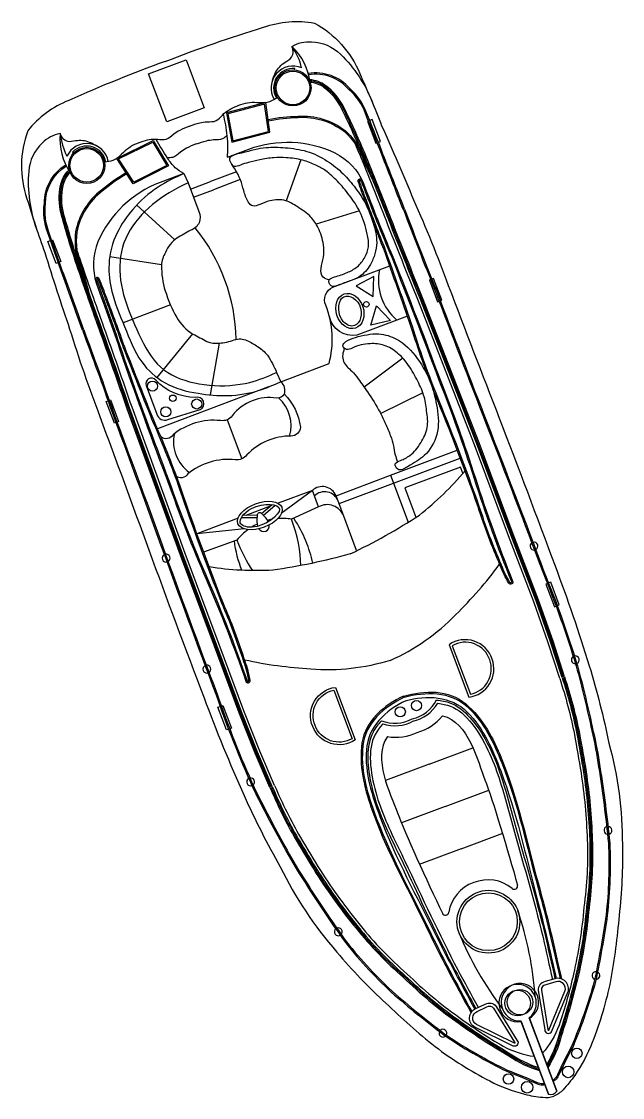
# Model space of a CAD drawing. Header units: metres. Extents: x 325581 to 326861, y 1810568 to 1812736.
# Drawn here: x 326537.1 to 326620.9, y 1811781.6 to 1811931.5 of the extents above; entities that cross this region are included whole.
import ezdxf

# ---------------------------------------------------------------- set-up
doc = ezdxf.new("R2010")
doc.units = ezdxf.units.M

msp = doc.modelspace()

# ---------------------------------------------------------------- linework, layer by layer
at = {"color": 32, "true_color": 0xcd6928}
for p, q in [((326575.22, 1811924.77), (326575.24, 1811924.95)), ((326544.39, 1811913.19), (326544.26, 1811913.31)), ((326576.09, 1811912.24), (326574.04, 1811906.53)), ((326567.13, 1811910.57), (326563.48, 1811909.2)), ((326560.69, 1811908.15), (326563.48, 1811909.2)), ((326567.63, 1811909.48), (326563.9, 1811908.08)), ((326561.12, 1811907.03), (326563.9, 1811908.08)), ((326558.49, 1811901.09), (326553.19, 1811905.92)), ((326584.25, 1811905.15), (326578.22, 1811903.27)), ((326556.67, 1811897.63), (326549.44, 1811898.7)), ((326557.89, 1811892.04), (326551.29, 1811889.51)), ((326560.98, 1811887.98), (326556.01, 1811881.9)), ((326564.67, 1811886.69), (326563.43, 1811879.48)), ((326590.31, 1811884.6), (326584.91, 1811880.55)), ((326571.59, 1811880.6), (326556.08, 1811874.77)), ((326593.09, 1811879.79), (326587.22, 1811876.88)), ((326565.8, 1811876.01), (326567.85, 1811870.55)), ((326588.58, 1811868.29), (326597.89, 1811871.78)), ((326589, 1811867.17), (326598.32, 1811870.67)), ((326577.69, 1811866.17), (326572.9, 1811864.37)), ((326577.69, 1811866.17), (326573.35, 1811862.94)), ((326578.56, 1811863.86), (326577.69, 1811866.17)), ((326571.81, 1811863.96), (326568.42, 1811862.69)), ((326570.61, 1811862.94), (326572.07, 1811864.19)), ((326570.84, 1811862.67), (326572.5, 1811864.09)), ((326567.32, 1811862.28), (326561.58, 1811860.12)), ((326570, 1811862.35), (326567.76, 1811862.33)), ((326570, 1811862.71), (326568, 1811862.68)), ((326568.21, 1811860.79), (326561.58, 1811860.12)), ((326593.99, 1811828.01), (326600.08, 1811830.3)), ((326593.99, 1811828.01), (326587.89, 1811825.72)), ((326596.2, 1811822.11), (326602.28, 1811824.4)), ((326596.2, 1811822.11), (326590.13, 1811819.83)), ((326598.42, 1811816.21), (326604.24, 1811818.4)), ((326598.42, 1811816.21), (326592.6, 1811814.03))]:
    msp.add_line(p, q, dxfattribs=at)
for points in [[(326557.18, 1811925.96, -0.01736), (326570.89, 1811930.74, -0.12634), (326577.99, 1811931.31, -0.172899), (326584.3, 1811924.26, -0.013884), (326587.35, 1811917, -0.008973), (326591.8, 1811906.67, -0.01509), (326596.65, 1811894.75, 0.002245), (326603.75, 1811876.24, -0.003342), (326611.53, 1811855.65, -0.016984), (326616.3, 1811841.71, -0.024546), (326619.04, 1811830.93, -0.067942), (326620.92, 1811816.79, -0.033948), (326620.47, 1811806.93, -0.022001), (326619.28, 1811797.85, -0.042872), (326616.72, 1811789.23, -0.059514), (326614.27, 1811784.64, -0.046364), (326612.65, 1811782.64, -0.104882), (326611.38, 1811781.73, -0.104882)], [(326574.85, 1811928.04, -0.164393), (326577.56, 1811928.69, -0.188684), (326581.61, 1811926.97, -0.10758), (326586.06, 1811920.23)], [(326557.18, 1811925.96, 0.01736), (326543.72, 1811920.53, 0.12634), (326538, 1811916.29, 0.172899), (326537.89, 1811906.82, 0.013884), (326540.38, 1811899.35, 0.008973), (326543.84, 1811888.65, 0.01509), (326548.04, 1811876.49, -0.002245), (326554.88, 1811857.88, 0.003342), (326562.58, 1811837.26, 0.016984), (326568.18, 1811823.63, 0.024546), (326573.22, 1811813.71, 0.067942), (326581.11, 1811801.83, 0.033948), (326587.94, 1811794.71, 0.022001), (326594.81, 1811788.65, 0.042872), (326602.42, 1811783.86, 0.059514), (326607.28, 1811782.02, 0.046364), (326609.82, 1811781.58, 0.104882), (326611.38, 1811781.73, 0.104882)], [(326590.56, 1811905.36, -0.002942), (326587.34, 1811913.57, 0.002013), (326585.25, 1811918.78, 0.130442), (326582.91, 1811922.17, 0.261246), (326577.13, 1811924.27, 0.209197)], [(326590.39, 1811905.29, -0.002941), (326587.17, 1811913.5, 0.002014), (326585.09, 1811918.72, 0.130992), (326582.79, 1811922.05, 0.261832), (326577.15, 1811924.09, 0.261832)], [(326612.85, 1811840.18), (326611.25, 1811845.16), (326609.23, 1811850.88), (326605.7, 1811860.09), (326600.94, 1811872.78), (326593.06, 1811893.03, -0.002601), (326588.67, 1811903.99, 0.004411), (326584.94, 1811913.3, 0.013009), (326582.08, 1811919.59, 0.113396), (326579.56, 1811922.58, 0.146005), (326577.32, 1811923.4, 1.595219)], [(326612.68, 1811840.13), (326611.08, 1811845.11), (326609.07, 1811850.82), (326605.54, 1811860.03), (326600.77, 1811872.71), (326592.9, 1811892.97, -0.002601), (326588.5, 1811903.92, 0.004411), (326584.78, 1811913.23, 0.013003), (326581.92, 1811919.51, 0.113337), (326579.45, 1811922.44, 0.144821), (326577.35, 1811923.22, 0.138987)], [(326612.52, 1811840.07), (326610.91, 1811845.05), (326608.9, 1811850.76), (326605.37, 1811859.97), (326600.61, 1811872.65), (326592.73, 1811892.9, -0.002601), (326588.34, 1811903.86, 0.00441), (326584.61, 1811913.17, 0.012997), (326581.76, 1811919.43, 0.113276), (326579.35, 1811922.3, 0.142458), (326577.37, 1811923.04, 0.142458)], [(326571.52, 1811917.87, -0.043195), (326575.69, 1811918.32, -0.183415), (326582.26, 1811916.32, -0.094511), (326584.59, 1811913.22)], [(326571.55, 1811917.69, -0.043334), (326575.7, 1811918.15, -0.18333), (326582.15, 1811916.19, -0.123985), (326584.89, 1811912.05, 0.015377), (326586.36, 1811908.86)], [(326542.52, 1811915.9, 0.164393), (326540.05, 1811914.6, 0.188684), (326538.13, 1811910.64, 0.10758), (326539.22, 1811902.63)], [(326565.84, 1811912.61), (326568.85, 1811913.74, -0.202722), (326580.83, 1811913.21, -0.178768), (326584.82, 1811908.96, 0.010028), (326588.91, 1811898.72, -0.005356), (326595.45, 1811881.74, -0.016605), (326600.42, 1811867.89, 0.018921), (326605.62, 1811853.53, -0.925873), (326605.09, 1811853.24, -0.041202), (326603.9, 1811855.69, -0.024461), (326600.8, 1811863.88, 0.012888), (326594.78, 1811879.63, -0.019359), (326591.48, 1811888.94, 0.002375), (326587.68, 1811899.71, -0.006386), (326585.07, 1811906.49, -0.013656), (326584.08, 1811909.23, -0.862706), (326584.57, 1811909.48, 0.648089)], [(326612.18, 1811839.96), (326610.57, 1811844.94), (326608.57, 1811850.63), (326605.04, 1811859.84), (326600.28, 1811872.52), (326592.4, 1811892.77, -0.002601), (326588.01, 1811903.73, 0.00441), (326584.29, 1811913.03, 0.002867), (326583.69, 1811914.42, 0.002867)], [(326545.63, 1811888.48, 0.002942), (326542.65, 1811896.78, -0.002013), (326540.79, 1811902.08, -0.130442), (326540.32, 1811906.17, -0.261246), (326543.29, 1811911.55, -0.209197)], [(326545.8, 1811888.54, 0.002941), (326542.82, 1811896.84, -0.002014), (326540.95, 1811902.14, -0.130992), (326540.49, 1811906.16, -0.261832), (326543.38, 1811911.4, -0.261832)], [(326571.78, 1811824.75), (326569.7, 1811829.56), (326567.46, 1811835.18), (326564.04, 1811844.44), (326559.28, 1811857.12), (326551.87, 1811877.55, 0.002601), (326547.96, 1811888.69, -0.004411), (326544.63, 1811898.16, -0.013009), (326542.64, 1811904.77, -0.113396), (326542.57, 1811908.68, -0.146005), (326543.71, 1811910.78, -1.595219)], [(326571.94, 1811824.82), (326569.87, 1811829.62), (326567.62, 1811835.24), (326564.21, 1811844.5), (326559.44, 1811857.19), (326552.03, 1811877.61, 0.002601), (326548.13, 1811888.75, -0.004411), (326544.8, 1811898.21, -0.013003), (326542.81, 1811904.82, -0.113337), (326542.74, 1811908.65, -0.144821), (326543.81, 1811910.62, -0.138987)], [(326572.1, 1811824.89), (326570.03, 1811829.69), (326567.79, 1811835.31), (326564.38, 1811844.56), (326559.61, 1811857.25), (326552.2, 1811877.67, 0.002601), (326548.29, 1811888.81, -0.00441), (326544.97, 1811898.27, -0.012997), (326542.98, 1811904.86, -0.113276), (326542.92, 1811908.61, -0.142458), (326543.91, 1811910.47, -0.142458)], [(326551.72, 1811910.43, 0.043195), (326548.28, 1811908.03, 0.183415), (326544.66, 1811902.19, 0.094511), (326544.95, 1811898.33)], [(326551.82, 1811910.28, 0.043334), (326548.39, 1811907.89, 0.18333), (326544.83, 1811902.17, 0.123985), (326545.49, 1811897.24, -0.015377), (326546.49, 1811893.88)], [(326559.75, 1811910.32), (326556.45, 1811909.08, 0.202722), (326547.78, 1811900.8, 0.178768), (326547.58, 1811894.97, -0.010028), (326551.24, 1811884.57, 0.005356), (326557.5, 1811867.48, 0.016605), (326562.89, 1811853.78, -0.018921), (326568.43, 1811839.56, 0.925873), (326569.02, 1811839.68, 0.041202), (326568.31, 1811842.31, 0.024461), (326565.24, 1811850.51, -0.012888), (326559.4, 1811866.34, 0.019359), (326555.75, 1811875.51, -0.002375), (326551.52, 1811886.12, 0.006386), (326549.02, 1811892.95, 0.013656), (326547.96, 1811895.66, 0.862706), (326547.42, 1811895.52, -0.648089)], [(326559.75, 1811910.32), (326560.35, 1811909.04), (326561.88, 1811905.04, -0.448043), (326560.72, 1811902.43, 0.025561), (326558.81, 1811901.33, 0.15676), (326557.23, 1811899.35, 0.144288), (326556.66, 1811897.54, 0.079427), (326557.17, 1811893.98, 0.054179), (326558.77, 1811890.29, 0.127294), (326561.03, 1811887.95, -0.025195), (326562.98, 1811886.91, 0.112656), (326564.69, 1811886.69, 0.061652), (326566.8, 1811887.14, -0.222278), (326568.57, 1811887.04, -0.049109), (326570.06, 1811886.21, -0.09997), (326571.42, 1811885, -0.045992), (326572.71, 1811882.62), (326573.28, 1811881.32)], [(326584.42, 1811909.39, -0.016488), (326584.65, 1811908.9, 0.010023), (326588.75, 1811898.66, -0.005356), (326595.29, 1811881.68, -0.016607), (326600.25, 1811867.83, 0.018921), (326605.45, 1811853.46, 0.01143), (326605.45, 1811853.45, -0.913283), (326605.24, 1811853.33, -0.041174), (326604.06, 1811855.75, -0.024478), (326600.97, 1811863.93, 0.012889), (326594.94, 1811879.7, -0.019362), (326591.65, 1811888.99, 0.002377), (326587.85, 1811899.77, -0.006391), (326585.24, 1811906.56, -0.013664), (326584.25, 1811909.29, 0.000701), (326584.25, 1811909.29, -0.819976), (326584.42, 1811909.39, -0.819976)], [(326590.39, 1811905.3, 0.006424), (326594.81, 1811894, 0.002217), (326601.9, 1811875.52, -0.003368), (326609.82, 1811854.8, -0.024633), (326614.49, 1811841.65, -0.015038), (326616.65, 1811832.68, -0.025461), (326617.61, 1811827.63, -0.013839), (326618.98, 1811817, -0.040238), (326618.64, 1811806.99, -0.016715), (326617.01, 1811797.76, -0.029693), (326613.88, 1811788.74, 0.015234), (326611.86, 1811784.71, -0.134036), (326611.42, 1811784.12, -0.024879), (326611.2, 1811783.95, -0.024879)], [(326590.56, 1811905.36, 0.006425), (326594.98, 1811894.06, 0.002217), (326602.06, 1811875.59, -0.003368), (326609.98, 1811854.87, -0.024633), (326614.66, 1811841.7, -0.015037), (326616.82, 1811832.71, -0.025439), (326617.79, 1811827.65, -0.013843), (326619.16, 1811817.01, -0.040266), (326618.82, 1811806.97, -0.016729), (326617.18, 1811797.71, -0.029739), (326614.04, 1811788.67, 0.01525), (326612.03, 1811784.64, -0.132389), (326611.53, 1811783.99, -0.028442), (326611.27, 1811783.78, -0.028442)], [(326572.43, 1811825.03), (326570.36, 1811829.83), (326568.12, 1811835.44), (326564.71, 1811844.69), (326559.94, 1811857.37), (326552.54, 1811877.79, 0.002601), (326548.63, 1811888.93, -0.00441), (326545.3, 1811898.38, -0.002867), (326544.84, 1811899.82, -0.002867)], [(326573.28, 1811881.32), (326580.02, 1811883.86, 0.158322), (326579.57, 1811891.97, -0.417676), (326580.54, 1811894.48), (326588.48, 1811897.46)], [(326547.6, 1811895.55, 0.016488), (326547.75, 1811895.03, -0.010023), (326551.41, 1811884.63, 0.005356), (326557.67, 1811867.54, 0.016607), (326563.05, 1811853.86, -0.018921), (326568.6, 1811839.61, -0.01143), (326568.6, 1811839.61, 0.913283), (326568.84, 1811839.65, 0.041174), (326568.14, 1811842.26, 0.024478), (326565.08, 1811850.45, -0.012889), (326559.23, 1811866.28, 0.019362), (326555.59, 1811875.44, -0.002377), (326551.35, 1811886.06, 0.006391), (326548.85, 1811892.89, 0.013664), (326547.8, 1811895.59, -0.000701), (326547.8, 1811895.59, 0.819976), (326547.6, 1811895.55, 0.819976)], [(326590.95, 1811890.47), (326583.89, 1811887.81, -0.406088), (326580.07, 1811890.39)], [(326545.63, 1811888.48, -0.006425), (326549.75, 1811877.07, -0.002217), (326556.58, 1811858.5, 0.003368), (326564.26, 1811837.69, 0.024633), (326569.41, 1811824.7, 0.015037), (326573.7, 1811816.51, 0.025439), (326576.31, 1811812.07, 0.013843), (326582.29, 1811803.16, 0.040266), (326589.16, 1811795.82, 0.016729), (326596.48, 1811789.94, 0.029739), (326604.8, 1811785.2, -0.01525), (326608.97, 1811783.49, 0.132389), (326609.78, 1811783.33, 0.028442), (326610.11, 1811783.35, 0.028442)], [(326545.8, 1811888.54, -0.006424), (326549.91, 1811877.13, -0.002217), (326556.75, 1811858.56, 0.003368), (326564.43, 1811837.75, 0.024633), (326569.57, 1811824.77, 0.015038), (326573.86, 1811816.6, 0.025461), (326576.46, 1811812.16, 0.013839), (326582.43, 1811803.27, 0.040238), (326589.28, 1811795.96, 0.016715), (326596.58, 1811790.08, 0.029693), (326604.87, 1811785.36, -0.015234), (326609.05, 1811783.65, 0.134036), (326609.77, 1811783.5, 0.024879), (326610.04, 1811783.52, 0.024879)], [(326573.28, 1811881.32, -0.291269), (326573.75, 1811879.58, -0.299867), (326572.73, 1811879.03, 0.273478), (326566.52, 1811876.58, -0.28657), (326564.88, 1811875.9, 0.198759), (326558.27, 1811873.92, -0.45148), (326556.57, 1811873.62, -1.463971)], [(326573.76, 1811879.61, -0.164009), (326576.02, 1811874.98, -0.407559), (326574.71, 1811873.75, 0.20466), (326568.57, 1811871.12, -0.28657), (326566.93, 1811870.45, 0.198759), (326560.32, 1811868.47, -0.45148), (326558.62, 1811868.17, -1.463971)], [(326582.97, 1811857.33, 0.033687), (326592.62, 1811862.73, 0.051879), (326598.98, 1811868.91, 1.92312)], [(326581.28, 1811864.68), (326580.99, 1811865.43, 0.516839), (326577.69, 1811866.17, 0.282905)], [(326582.06, 1811862.6), (326581.28, 1811864.68, 0.545737), (326577.98, 1811865.39, 0.282905)], [(326583.86, 1811857.8), (326582.06, 1811862.6, 0.462925), (326578.56, 1811863.86), (326574.77, 1811862.17)], [(326582.97, 1811857.33, -0.033687), (326572.16, 1811855.04, -0.051879), (326563.3, 1811855.5, -1.92312)], [(326588.55, 1811842.48, 0.096403), (326597.68, 1811848.85, 0.040538), (326603.81, 1811855.89, 1.92312)], [(326596.76, 1811844.66), (326599.51, 1811837.36, 0.483063), (326602.76, 1811842.66, 0.50024), (326596.76, 1811844.66, 0.418424)], [(326588.55, 1811842.48, -0.096403), (326577.49, 1811841.26, -0.040538), (326568.24, 1811842.52, -1.92312)], [(326612.18, 1811839.96, -0.031581), (326614.23, 1811832.15, -0.00492), (326615.16, 1811826.82, -0.028426), (326616.02, 1811817.48, -0.042959), (326615.56, 1811808.07, -0.035411), (326614.1, 1811798.75, -0.028829), (326612.09, 1811791.64, -0.092336), (326609.79, 1811787.73, -0.080328)], [(326612.52, 1811840.07, -0.031588), (326614.58, 1811832.22, -0.004924), (326615.51, 1811826.87, -0.028433), (326616.37, 1811817.49, -0.042917), (326615.91, 1811808.03, -0.035379), (326614.45, 1811798.67, -0.02413), (326612.05, 1811790.2, -0.075408), (326610.37, 1811786.17, -0.075408)], [(326612.68, 1811840.12, -0.031592), (326614.75, 1811832.25, -0.004926), (326615.69, 1811826.9, -0.028436), (326616.55, 1811817.5, -0.042895), (326616.09, 1811808.01, -0.035363), (326614.62, 1811798.63, -0.024111), (326612.22, 1811790.15, -0.077658), (326610.45, 1811785.96, -0.077658)], [(326612.85, 1811840.18, -0.031596), (326614.93, 1811832.28, -0.004928), (326615.87, 1811826.93, -0.02844), (326616.73, 1811817.5, -0.042875), (326616.27, 1811807.99, -0.035347), (326614.79, 1811798.59, -0.024093), (326612.39, 1811790.1, -0.079837), (326610.53, 1811785.75)], [(326580.93, 1811838.71), (326583.68, 1811831.41, -0.483063), (326577.74, 1811833.26, -0.50024), (326580.93, 1811838.71, -0.418424)], [(326571.78, 1811824.75, 0.031596), (326575.41, 1811817.44, 0.004928), (326578.23, 1811812.79, 0.02844), (326583.79, 1811805.13, 0.042875), (326590.41, 1811798.27, 0.035347), (326597.7, 1811792.17, 0.024093), (326605.1, 1811787.36, 0.079837), (326609.37, 1811785.31)], [(326571.94, 1811824.81, 0.031592), (326575.57, 1811817.53, 0.004926), (326578.38, 1811812.88, 0.028436), (326583.93, 1811805.24, 0.042895), (326590.52, 1811798.4, 0.035363), (326597.8, 1811792.31, 0.024111), (326605.2, 1811787.51, 0.077658), (326609.29, 1811785.52, 0.077658)], [(326572.1, 1811824.88, 0.031588), (326575.72, 1811817.62, 0.004924), (326578.53, 1811812.98, 0.028433), (326584.07, 1811805.35, 0.042917), (326590.64, 1811798.53, 0.035379), (326597.91, 1811792.46, 0.02413), (326605.29, 1811787.66, 0.075408), (326609.21, 1811785.73, 0.075408)], [(326572.43, 1811825.02, 0.031581), (326576.03, 1811817.8, 0.00492), (326578.83, 1811813.17, 0.028426), (326584.34, 1811805.57, 0.042959), (326590.88, 1811798.79, 0.035411), (326598.11, 1811792.75, 0.028829), (326604.31, 1811788.71, 0.092336), (326608.62, 1811787.29, 0.080328)], [(326611.5, 1811798.1), (326610.14, 1811797.7, 0.382221), (326609.19, 1811796.46), (326610.1, 1811791.02, 0.786544), (326611.04, 1811790.71), (326613.34, 1811796.21, 0.616464), (326611.5, 1811798.1, 3.844907)], [(326600.5, 1811793.97), (326601.8, 1811794.56, -0.382221), (326603.32, 1811794.25), (326606.22, 1811789.56, -0.786544), (326605.71, 1811788.71), (326600.36, 1811791.34, -0.616464), (326600.5, 1811793.97, -3.844907)]]:
    msp.add_lwpolyline(points, format="xyb", dxfattribs=at)
for points in [[(326560.08, 1811926.19), (326562.6, 1811919.48), (326557.38, 1811917.52), (326554.86, 1811924.22)], [(326565.72, 1811918.79), (326566.44, 1811914.69), (326571.78, 1811916.08), (326571.18, 1811920.25)], [(326565.92, 1811918.66), (326566.58, 1811914.91), (326571.58, 1811916.21), (326571.03, 1811920.02)], [(326555.48, 1811914.94), (326557.64, 1811911.39), (326552.71, 1811908.91), (326550.41, 1811912.44)], [(326555.42, 1811914.71), (326557.39, 1811911.46), (326552.77, 1811909.14), (326550.67, 1811912.37)], [(326586.17, 1811893.19), (326586.28, 1811896), (326583.79, 1811894.68)], [(326586.65, 1811891.9), (326588.58, 1811889.85), (326585.85, 1811889.2)]]:
    msp.add_lwpolyline(points, close=True, dxfattribs=at)
for points in [[(326585.51, 1811917.67), (326585.4, 1811917.62), (326586.55, 1811914.56), (326586.73, 1811914.63)], [(326586.89, 1811914.69), (326587.19, 1811914.81), (326586.04, 1811917.86), (326585.68, 1811917.73)], [(326541.33, 1811901.06), (326541.44, 1811901.11), (326542.59, 1811898.05), (326542.41, 1811897.98)], [(326542.25, 1811897.92), (326541.95, 1811897.81), (326540.8, 1811900.87), (326541.16, 1811901)], [(326594.18, 1811895.55), (326594.01, 1811895.49), (326595.15, 1811892.47), (326595.36, 1811892.55)], [(326595.53, 1811892.61), (326595.74, 1811892.69), (326594.6, 1811895.71), (326594.35, 1811895.62)], [(326550.29, 1811875.61), (326550.08, 1811875.53), (326548.94, 1811878.56), (326549.2, 1811878.65)], [(326549.36, 1811878.71), (326549.53, 1811878.78), (326550.67, 1811875.75), (326550.46, 1811875.67)], [(326580.99, 1811865.43), (326588.58, 1811868.29), (326591.04, 1811861.73)], [(326598.68, 1811868.56), (326598.35, 1811869.42), (326590.6, 1811866.51), (326592.14, 1811862.42)], [(326581.41, 1811864.32), (326589, 1811867.17)], [(326567.17, 1811859.25), (326562.52, 1811857.57)], [(326610.47, 1811853.2), (326610.25, 1811853.12), (326611.44, 1811849.96), (326611.68, 1811850.05)], [(326611.84, 1811850.11), (326612.13, 1811850.22), (326610.94, 1811853.38), (326610.63, 1811853.27)], [(326566, 1811832.89), (326565.71, 1811832.78), (326564.52, 1811835.94), (326564.83, 1811836.06)], [(326565, 1811836.12), (326565.21, 1811836.2), (326566.4, 1811833.04), (326566.16, 1811832.95)], [(326610.61, 1811782), (326606.77, 1811792.22)], [(326606.8, 1811792.14), (326610.61, 1811782)], [(326611.77, 1811782.44), (326607.93, 1811792.66)], [(326607.96, 1811792.58), (326611.77, 1811782.44)]]:
    msp.add_lwpolyline(points, dxfattribs=at)
for points in [[(326562.06, 1811877.43, 0.917705), (326561.39, 1811879.14, -0.209704), (326555.86, 1811881.53, 0.850912), (326554.49, 1811880.77), (326555.99, 1811876.78, 0.435659), (326557.54, 1811876.03)], [(326597.2, 1811844.52), (326599.74, 1811837.76, 0.460147), (326602.42, 1811842.55, 0.47706)], [(326580.7, 1811838.32), (326583.24, 1811831.56, -0.460147), (326578.07, 1811833.39, -0.47706)], [(326611.63, 1811797.68), (326610.24, 1811797.26, 0.383069), (326609.63, 1811796.51), (326610.55, 1811791.01, 0.853636), (326610.65, 1811790.93), (326612.92, 1811796.37, 0.613527)], [(326600.68, 1811793.56), (326602, 1811794.17, -0.383069), (326602.96, 1811794), (326605.89, 1811789.26, -0.853636), (326605.86, 1811789.13), (326600.57, 1811791.73, -0.613527)]]:
    msp.add_lwpolyline(points, format="xyb", close=True, dxfattribs=at)
for centre, radius in [((326574.98, 1811922.27), 2.52), ((326574.98, 1811922.27), 2.34), ((326546.23, 1811911.47), 2.52), ((326546.23, 1811911.47), 2.34), ((326585.22, 1811892.1), 0.377), ((326555.39, 1811880.71), 0.703), ((326558.22, 1811879.01), 0.455), ((326561.56, 1811878.21), 0.703), ((326557.24, 1811877.12), 0.703), ((326592.22, 1811836.17), 0.706), ((326589.95, 1811835.31), 0.706), ((326602.24, 1811806.05), 4.38), ((326602.24, 1811806.05), 4.38), ((326602.24, 1811806.05), 4.03), ((326602.24, 1811806.05), 4.03), ((326606.31, 1811794.71), 1.78), ((326606.64, 1811794.83), 1.78), ((326614.57, 1811787.71), 0.724), ((326613.36, 1811785.12), 0.806), ((326605.04, 1811784.13), 0.724), ((326607.65, 1811782.97), 0.806)]:
    msp.add_circle(centre, radius, dxfattribs=at)
for centre, radius, start, end in [((326569.3, 1811922.11), 8.12, 6.5885, 46.9241), ((326568.27, 1811923.27), 8.12, 12.7182, 35.9507), ((326574.98, 1811922.27), 3.05, 66.3654, 211.267), ((326574.98, 1811922.27), 2.7, 84.3171, 211.267), ((326550.6, 1811915.08), 8.12, 174.2615, 214.5972), ((326550.61, 1811916.64), 8.12, 185.2349, 208.4675), ((326546.23, 1811911.47), 3.05, 9.9186, 154.8202), ((326546.23, 1811911.47), 2.7, 9.9186, 136.8685), ((326541.3, 1811886.56), 25.79, 1.4923, 38.9649), ((326594.13, 1811895.44), 7.22, 168.0614, 229.9489), ((326569.54, 1811875.19), 5.18, 343.7929, 47.997), ((326563.51, 1811872.93), 5.18, 167.2173, 235.3648), ((326572.81, 1811861.98), 2.87, 168.9974, 196.6375), ((326570.36, 1811862.67), 0.384, 20.5928, 200.5928), ((326568.96, 1811860.54), 2.87, 26.1954, 52.1882), ((326573.52, 1811854.07), 8.19, 100.5419, 104.7819), ((326573.52, 1811854.07), 8.19, 81.2178, 94.5688), ((326573.52, 1811854.07), 8.19, 126.027, 140.7828), ((326573.52, 1811854.07), 8.19, 115.4953, 121.8346), ((326572.81, 1811861.98), 2.87, 204.2081, 204.4774), ((326570.9, 1811861.23), 0.8, 211.3951, 9.7407), ((326568.96, 1811860.54), 2.87, 16.7083, 16.9776), ((326608.6, 1811858.4), 0.548, 124.3822, 276.9628), ((326608.6, 1811858.4), 0.548, 295.6229, 105.722), ((326557.29, 1811856.73), 0.548, 116.6882, 283.1906), ((326557.29, 1811856.73), 0.548, 301.8148, 98.064), ((326614.36, 1811842.55), 0.548, 120.9779, 273.2535), ((326614.36, 1811842.55), 0.548, 291.9124, 102.319), ((326562.98, 1811841.26), 0.548, 115.4636, 285.5627), ((326562.98, 1811841.26), 0.548, 304.2229, 96.8034), ((326590.59, 1811839.2), 4.96, 281.8813, 333.0884), ((326590.59, 1811839.2), 5.31, 281.8813, 329.631), ((326589.18, 1811838.67), 4.96, 248.0973, 299.3044), ((326589.18, 1811838.67), 5.31, 251.5546, 299.3044), ((326590.6, 1811838.91), 6.69, 284.8664, 321.4687), ((326589.35, 1811838.44), 6.69, 259.717, 296.3193), ((326569.08, 1811825.54), 0.548, 307.9322, 100.2078), ((326569.08, 1811825.54), 0.548, 118.8667, 289.2733), ((326618.91, 1811818.78), 0.548, 108.9394, 263.5736), ((326618.91, 1811818.78), 0.548, 282.2087, 90.3044), ((326601.9, 1811806.51), 5.27, 108.8525, 170.6536), ((326602.2, 1811806.62), 5.27, 50.5321, 112.3332), ((326605.85, 1811811.04), 0.466, 229.7874, 16.2552), ((326596.24, 1811807.43), 0.466, 204.9305, 351.3982), ((326562.34, 1811792.45), 46.53, 3.9202, 18.991), ((326581.31, 1811804.65), 0.548, 130.8813, 298.977), ((326581.31, 1811804.65), 0.548, 317.612, 112.2463), ((326641.22, 1811822.09), 46.53, 202.1946, 217.2654), ((326617.23, 1811798.54), 0.548, 84.6031, 252.1855), ((326617.23, 1811798.54), 0.548, 270.8233, 65.9653), ((326606.31, 1811794.71), 2.61, 308.2593, 280.7089), ((326606.64, 1811794.83), 2.61, 300.4768, 272.9264), ((326595.9, 1811790.52), 0.548, 155.2204, 310.3624), ((326595.9, 1811790.52), 0.548, 329.0002, 136.5826), ((326610.89, 1811783.02), 1.05, 254.5002, 326.6855), ((326610.89, 1811783.02), 1.05, 254.5002, 326.6855)]:
    msp.add_arc(centre, radius, start, end, dxfattribs=at)
for centre, major_axis, ratio in [((326582.92, 1811891.18), (0.78, -2.38), 0.758117), ((326570.36, 1811862.67), (-3.05, -1.15), 0.533092)]:
    msp.add_ellipse(centre, major_axis=major_axis, ratio=ratio, dxfattribs=at)
for start_param, end_param in [(0.830012, 1.576846), (4.712389, 5.232342)]:
    msp.add_ellipse((326570.98, 1811860.68), major_axis=(3.37, -8.96), ratio=0.425319, start_param=start_param, end_param=end_param, dxfattribs=at)
for points in [[(326572.13, 1811923.37), (326572.56, 1811924.42), (326573.91, 1811925.87), (326574.78, 1811926.53), (326575, 1811927.37), (326574.85, 1811928.04)], [(326560.57, 1811916.95), (326561.99, 1811917.4), (326562.98, 1811917.54), (326564.29, 1811917.71), (326565.14, 1811918.47), (326567.14, 1811919.74), (326569.6, 1811920.27), (326570.97, 1811920.22), (326571.78, 1811920.39), (326572.82, 1811920.97)], [(326565.84, 1811912.61), (326565.91, 1811913.91), (326565.83, 1811915.6), (326565.3, 1811918.62)], [(326560.57, 1811916.95), (326559.2, 1811916.35), (326558.36, 1811915.81), (326557.27, 1811915.07), (326556.13, 1811915.08), (326553.78, 1811914.72), (326551.58, 1811913.5), (326550.59, 1811912.56), (326549.87, 1811912.16), (326548.71, 1811911.91)], [(326547.64, 1811914.17), (326546.63, 1811914.68), (326544.66, 1811914.88), (326543.57, 1811914.8), (326542.85, 1811915.29), (326542.52, 1811915.9)], [(326559.75, 1811910.32), (326558.56, 1811911.15), (326557.5, 1811912.47), (326555.91, 1811915.09)], [(326580.04, 1811895.51), (326579.2, 1811895.89), (326578.9, 1811897.1), (326579.24, 1811898.67), (326579.24, 1811900.39), (326578.49, 1811902.77), (326577.48, 1811904.27), (326575.56, 1811905.72), (326573.97, 1811906.55), (326571.76, 1811906.51), (326570.36, 1811906.03), (326569.37, 1811905.81), (326568.76, 1811906.37), (326568.12, 1811907.95), (326566.88, 1811910.99), (326566.19, 1811912.48), (326567.85, 1811913.24), (326571.23, 1811913.96), (326573.91, 1811913.93), (326576.9, 1811913.42), (326579.77, 1811912.07), (326581.97, 1811910.3), (326583.71, 1811908.29), (326585.14, 1811906.06), (326586.16, 1811903.48), (326586.66, 1811900.71), (326586.41, 1811899.14), (326585.78, 1811897.65), (326584.2, 1811895.94), (326582.92, 1811895.37), (326581.3, 1811894.77), (326580.3, 1811894.69), (326580.04, 1811895.51), (326580.76, 1811895.92), (326582.54, 1811896.53), (326583.95, 1811897.34), (326585, 1811898.69), (326585.5, 1811900.13), (326585.35, 1811901.9), (326584.32, 1811905), (326582.84, 1811907.32), (326581.18, 1811909.26), (326579.55, 1811910.72), (326578.18, 1811911.5), (326576.34, 1811912.18), (326574.03, 1811912.54), (326572.31, 1811912.54), (326570.35, 1811912.24), (326568.77, 1811911.85), (326567.67, 1811911.52), (326566.82, 1811911.32), (326566.42, 1811911.69)], [(326559.75, 1811910.32), (326556.17, 1811908.44), (326552.64, 1811905.31), (326550.46, 1811902.07), (326549.33, 1811897.7), (326549.73, 1811893.89), (326551.49, 1811889.01), (326553.89, 1811884.09), (326557.14, 1811881.15), (326561.77, 1811879.7), (326565.91, 1811879.39), (326570.27, 1811880.12), (326573.28, 1811881.32)], [(326590.63, 1811870.63), (326590, 1811870.34), (326589.26, 1811869.87), (326589.59, 1811869.12), (326590.97, 1811869.46), (326593.3, 1811871.04), (326595.05, 1811873.96), (326595.08, 1811877.67), (326594.25, 1811880.97), (326592.31, 1811884.55), (326589.43, 1811887.25), (326586.98, 1811887.97), (326583.7, 1811887.49), (326582.36, 1811886.9), (326581.95, 1811886.35), (326582.47, 1811885.8), (326583.22, 1811886), (326585.76, 1811886.62), (326587.72, 1811886.38), (326589.53, 1811885.33), (326590.93, 1811883.85), (326592.24, 1811881.67), (326593.21, 1811879.46), (326593.63, 1811877.26), (326593.71, 1811874.93), (326592.81, 1811872.81), (326591.3, 1811871.04), (326590.63, 1811870.63)], [(326582.17, 1811885.96), (326581.92, 1811885.09), (326582.05, 1811884.12), (326583.18, 1811882.79), (326584.08, 1811881.72), (326585.36, 1811879.89), (326587.13, 1811877.05), (326587.88, 1811875.45), (326588.59, 1811873.77), (326588.99, 1811872.4), (326589.24, 1811871.12), (326589.58, 1811870.17)]]:
    msp.add_spline(points, degree=3, dxfattribs=at)
for points, knots in [([(326561.5, 1811914.46), (326561.97, 1811914.63), (326562.76, 1811914.91), (326564, 1811915.11), (326565.13, 1811915.01), (326565.63, 1811915.51), (326565.81, 1811915.7)], [0, 0, 0, 0, 0.00840925, 0.01405459, 0.02148076, 0.02583256, 0.02583256, 0.02583256, 0.02583256]), ([(326561.5, 1811914.46), (326561.04, 1811914.28), (326560.26, 1811913.97), (326559.2, 1811913.3), (326558.42, 1811912.49), (326557.71, 1811912.53), (326557.45, 1811912.56)], [0, 0, 0, 0, 0.00840925, 0.01405459, 0.02148076, 0.02583256, 0.02583256, 0.02583256, 0.02583256]), ([(326560.35, 1811909.04), (326556.67, 1811907.32), (326553.65, 1811905.05), (326550.27, 1811898.73), (326550.61, 1811895.02), (326553.53, 1811887.68), (326555.02, 1811883.83), (326561.12, 1811880.7), (326565.41, 1811880.34), (326570.23, 1811881.54), (326571.42, 1811882.05), (326572.71, 1811882.62)], [0, 0, 0, 0, 0.0684102, 0.0684102, 0.1368204, 0.1368204, 0.2052306, 0.2052306, 0.2736407, 0.2736407, 0.2974604, 0.2974604, 0.2974604, 0.2974604]), ([(326583.58, 1811889.13), (326584.38, 1811889.39), (326584.8, 1811890.85), (326583.69, 1811893.17), (326582.47, 1811893.58), (326581.17, 1811892.34), (326581.2, 1811890.62), (326582.48, 1811889.17), (326583.11, 1811888.97), (326583.58, 1811889.13)], [0, 0, 0, 0, 1.743273, 1.743273, 3.486547, 3.486547, 5.22982, 5.22982, 6.283185, 6.283185, 6.283185, 6.283185]), ([(326567.64, 1811861.64), (326567.77, 1811861.3), (326568.37, 1811860.99), (326571.06, 1811861.13), (326573.18, 1811862.78), (326573.05, 1811864.28), (326570.93, 1811864.58), (326568.03, 1811863.03), (326567.48, 1811862.09), (326567.64, 1811861.64)], [0, 0, 0, 0, 1.031451, 1.031451, 2.992455, 2.992455, 4.95346, 4.95346, 6.283185, 6.283185, 6.283185, 6.283185]), ([(326590.42, 1811837.5), (326593.35, 1811838.33), (326596.72, 1811838.43), (326601.47, 1811834.39), (326602.95, 1811831.51), (326606.38, 1811823.09), (326607.55, 1811817.31), (326610.38, 1811807.1), (326611.4, 1811802.69), (326612.42, 1811798.09)], [0, 0, 0, 0, 0.0462196, 0.0462196, 0.0924392, 0.0924392, 0.1947325, 0.1947325, 0.2709084, 0.2709084, 0.2709084, 0.2709084]), ([(326590.47, 1811837.33), (326593.48, 1811838.18), (326596.9, 1811838.17), (326601.62, 1811833.89), (326603.04, 1811830.9), (326606.38, 1811822.4), (326607.58, 1811816.62), (326610.3, 1811806.65), (326611.27, 1811802.49), (326612.23, 1811798.14)], [0, 0, 0, 0, 0.0480884, 0.0480884, 0.0961768, 0.0961768, 0.1985377, 0.1985377, 0.2704106, 0.2704106, 0.2704106, 0.2704106]), ([(326590.42, 1811837.5), (326587.67, 1811836.2), (326585.07, 1811834.05), (326584.15, 1811827.88), (326584.94, 1811824.74), (326587.9, 1811816.14), (326590.83, 1811811.03), (326595.42, 1811801.48), (326597.55, 1811797.48), (326599.82, 1811793.35)], [0, 0, 0, 0, 0.0462196, 0.0462196, 0.0924392, 0.0924392, 0.1947325, 0.1947325, 0.2709084, 0.2709084, 0.2709084, 0.2709084]), ([(326590.5, 1811837.34), (326587.67, 1811836), (326585.11, 1811833.74), (326584.37, 1811827.41), (326585.27, 1811824.23), (326588.35, 1811815.63), (326591.26, 1811810.49), (326595.78, 1811801.19), (326597.79, 1811797.42), (326599.93, 1811793.52)], [0, 0, 0, 0, 0.0480884, 0.0480884, 0.0961768, 0.0961768, 0.1985377, 0.1985377, 0.2704106, 0.2704106, 0.2704106, 0.2704106]), ([(326590.73, 1811836.86), (326587.84, 1811835.49), (326585.45, 1811833.2), (326584.99, 1811826.79), (326586.02, 1811823.58), (326589.3, 1811814.89), (326592.24, 1811809.6), (326596.68, 1811800.62), (326598.5, 1811797.23), (326600.33, 1811793.87)], [0, 0, 0, 0, 0.0508337, 0.0508337, 0.1016674, 0.1016674, 0.2060328, 0.2060328, 0.2709084, 0.2709084, 0.2709084, 0.2709084]), ([(326590.61, 1811836.82), (326593.69, 1811837.69), (326597, 1811837.54), (326601.56, 1811833.02), (326602.9, 1811829.92), (326606.15, 1811821.22), (326607.43, 1811815.3), (326609.99, 1811805.63), (326610.86, 1811801.88), (326611.69, 1811798.14)], [0, 0, 0, 0, 0.0508337, 0.0508337, 0.1016674, 0.1016674, 0.2060328, 0.2060328, 0.2709084, 0.2709084, 0.2709084, 0.2709084]), ([(326595.01, 1811836.95), (326595.68, 1811836.9), (326598.49, 1811836.33), (326603.16, 1811830.3), (326605.69, 1811820.08), (326609.12, 1811808.88), (326610.82, 1811801.24), (326611.52, 1811798.1)], [0.0234044, 0.0234044, 0.0234044, 0.0234044, 0.0350942, 0.0739111, 0.138251, 0.2165713, 0.2709084, 0.2709084, 0.2709084, 0.2709084]), ([(326595.17, 1811836.51), (326596.41, 1811836.36), (326597.54, 1811835.97), (326600.56, 1811833.42), (326602.01, 1811830.61), (326604.04, 1811825.42), (326604.7, 1811822.75), (326606.93, 1811814.68), (326608.57, 1811809.28), (326610.31, 1811801.9), (326610.74, 1811799.96), (326611.17, 1811798.03)], [0.0248254, 0.0248254, 0.0248254, 0.0248254, 0.0474598, 0.0474598, 0.0949196, 0.0949196, 0.1423794, 0.1423794, 0.237299, 0.237299, 0.2709084, 0.2709084, 0.2709084, 0.2709084]), ([(326587.33, 1811834.07), (326586.86, 1811833.58), (326585.12, 1811831.31), (326585.57, 1811823.69), (326590.4, 1811814.34), (326595.2, 1811803.65), (326598.95, 1811796.78), (326600.49, 1811793.96)], [0.0234044, 0.0234044, 0.0234044, 0.0234044, 0.0350942, 0.0739111, 0.138251, 0.2165713, 0.2709084, 0.2709084, 0.2709084, 0.2709084]), ([(326587.5, 1811833.63), (326586.66, 1811832.7), (326586.07, 1811831.66), (326585.48, 1811827.76), (326586.24, 1811824.68), (326588.12, 1811819.44), (326589.39, 1811817), (326593.02, 1811809.45), (326595.35, 1811804.31), (326598.9, 1811797.61), (326599.85, 1811795.87), (326600.8, 1811794.13)], [0.0248254, 0.0248254, 0.0248254, 0.0248254, 0.0474598, 0.0474598, 0.0949196, 0.0949196, 0.1423794, 0.1423794, 0.237299, 0.237299, 0.2709084, 0.2709084, 0.2709084, 0.2709084]), ([(326595.83, 1811834.75), (326599.44, 1811833.93), (326600.78, 1811828.36), (326602.83, 1811823.06), (326604.97, 1811815.91), (326606.3, 1811811.16)], [0.0313661, 0.0313661, 0.0313661, 0.0313661, 0.1084744, 0.1084744, 0.1920729, 0.1920729, 0.1920729, 0.1920729]), ([(326588.16, 1811831.86), (326585.99, 1811828.88), (326588.64, 1811823.8), (326590.59, 1811818.46), (326593.69, 1811811.67), (326595.82, 1811807.23)], [0.0313661, 0.0313661, 0.0313661, 0.0313661, 0.1084744, 0.1084744, 0.1920729, 0.1920729, 0.1920729, 0.1920729])]:
    msp.add_open_spline(points, degree=3, knots=knots, dxfattribs=at)
for points in [[(326577.75, 1811856.03), (326577.31, 1811858.05), (326576.49, 1811860.23), (326575.1, 1811862.29)], [(326567.86, 1811855.04), (326567.37, 1811856.3), (326567, 1811857.69), (326566.81, 1811859.18)]]:
    msp.add_open_spline(points, degree=3, dxfattribs=at)

doc.saveas('drawing.dxf')
